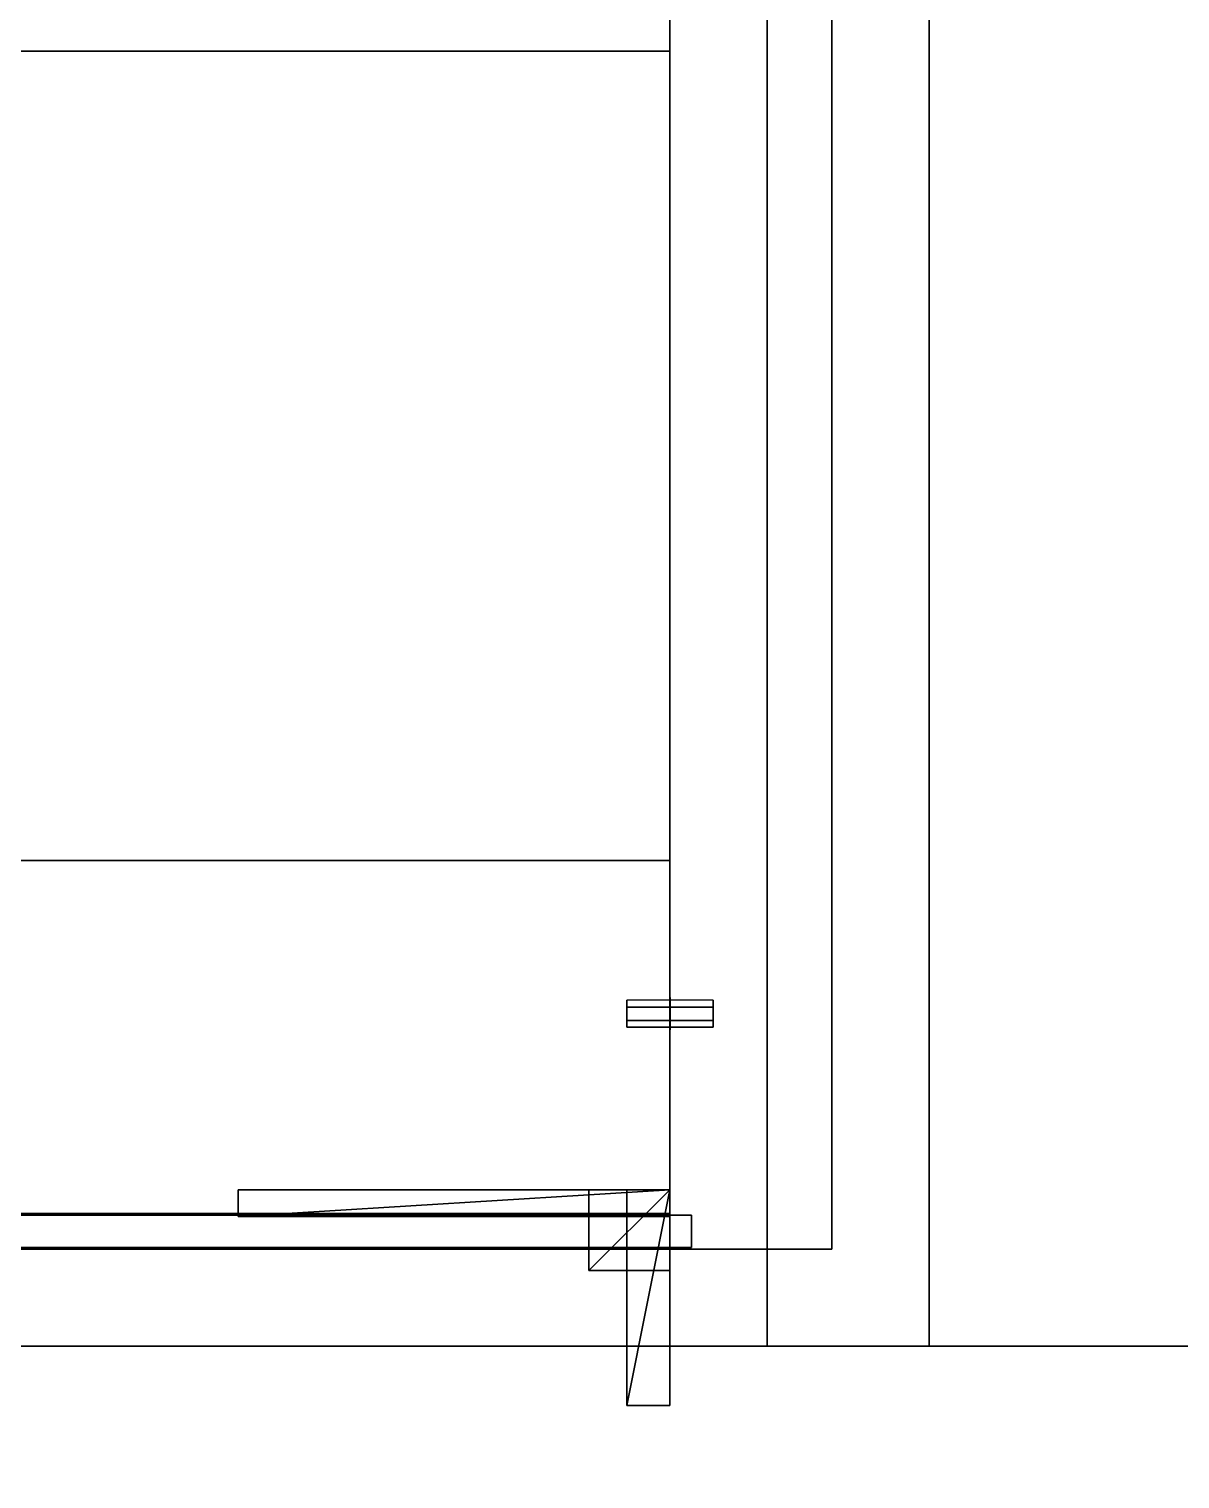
# Model space of a CAD drawing. Extents: x 0 to 5228, y -2725 to 0.
# Drawn here: x 3617.8 to 3831, y -2189.6 to -1920.9 of the extents above; entities that cross this region are included whole.
import ezdxf

# ---------------------------------------------------------------- set-up
doc = ezdxf.new("R2010")
doc.units = 0
for name, color, linetype in [('LAYER0', 7, 'CONTINUOUS'), ('LAYER1', 7, 'CONTINUOUS'), ('LAYER100', 253, 'CONTINUOUS'), ('LAYER101', 253, 'CONTINUOUS'), ('LAYER102', 253, 'CONTINUOUS'), ('LAYER103', 7, 'CONTINUOUS'), ('LAYER105', 254, 'CONTINUOUS'), ('LAYER390', 251, 'CONTINUOUS'), ('LAYER394', 7, 'CONTINUOUS'), ('LAYER395', 7, 'CONTINUOUS'), ('LAYER396', 7, 'CONTINUOUS'), ('LAYER405', 7, 'CONTINUOUS'), ('LAYER416', 7, 'CONTINUOUS'), ('LAYER417', 7, 'CONTINUOUS'), ('LAYER418', 7, 'CONTINUOUS'), ('LAYER419', 7, 'CONTINUOUS'), ('LAYER421', 2, 'CONTINUOUS'), ('LAYER422', 7, 'CONTINUOUS'), ('LAYER423', 253, 'CONTINUOUS'), ('LAYER424', 253, 'CONTINUOUS'), ('LAYER425', 253, 'CONTINUOUS'), ('LAYER426', 253, 'CONTINUOUS'), ('LAYER427', 253, 'CONTINUOUS'), ('LAYER428', 253, 'CONTINUOUS'), ('LAYER429', 7, 'CONTINUOUS'), ('LAYER430', 7, 'CONTINUOUS'), ('LAYER81', 7, 'CONTINUOUS'), ('LAYER847', 7, 'CONTINUOUS'), ('LAYER90', 7, 'CONTINUOUS'), ('LAYER91', 7, 'CONTINUOUS'), ('LAYER92', 7, 'CONTINUOUS'), ('LAYER93', 7, 'CONTINUOUS'), ('LAYER95', 2, 'CONTINUOUS'), ('LAYER96', 7, 'CONTINUOUS'), ('LAYER97', 253, 'CONTINUOUS'), ('LAYER98', 253, 'CONTINUOUS'), ('LAYER99', 253, 'CONTINUOUS')]:
    doc.layers.add(name, color=color, linetype=linetype)

msp = doc.modelspace()

# ---------------------------------------------------------------- linework, layer by layer
at = {"layer": 'LAYER0', "invisible_edges": 1}
for points in [[(5227.5, 0), (0, -2725.14), (0, 0), (5227.5, 0)], [(5227.5, -2725.14, 5), (0, 0, 5), (0, -2725.14, 5), (5227.5, -2725.14, 5)], [(0, 0, 5), (5227.5, -2725.14, 5), (5227.5, 0, 5), (0, 0, 5)], [(0, -2725.14), (5227.5, 0), (5227.5, -2725.14), (0, -2725.14)]]:
    msp.add_3dface(points, dxfattribs=at)
at = {"layer": 'LAYER1'}
for points, invisible_edges in [([(5077.5, -2165, 5), (2281.5, -2315, 5), (2281.5, -2165, 5), (5077.5, -2165, 5)], 1), ([(2281.5, -2315, 5), (5077.5, -2165, 5), (5227.5, -2315, 5), (2281.5, -2315, 5)], 3), ([(2281.5, -2165, 2523), (5077.5, -2165, 5), (2281.5, -2165, 5), (2281.5, -2165, 2523)], 1), ([(5077.5, -2165, 5), (2281.5, -2165, 2523), (5077.5, -2165, 2523), (5077.5, -2165, 5)], 1)]:
    msp.add_3dface(points, dxfattribs=dict(at, invisible_edges=invisible_edges))
at = {"layer": 'LAYER100'}
for points in [[(3721.5, -2136, 2418), (3721.5, -2151, 2418), (3721.5, -2136, 2433), (3721.5, -2136, 2418)], [(3721.5, -2136, 2433), (3721.5, -2151, 2418), (3721.5, -2151, 2433), (3721.5, -2136, 2433)], [(3721.5, -2136, 2433), (3721.5, -2151, 2433), (3736.5, -2136, 2433), (3721.5, -2136, 2433)], [(3736.5, -2136, 2433), (3721.5, -2151, 2433), (3736.5, -2151, 2433), (3736.5, -2136, 2433)], [(3721.5, -2136, 2433), (3736.5, -2136, 2433), (3721.5, -2136, 2418), (3721.5, -2136, 2433)], [(3721.5, -2136, 2418), (3736.5, -2136, 2433), (3736.5, -2136, 2418), (3721.5, -2136, 2418)], [(3721.5, -2136, 2418), (3736.5, -2136, 2418), (3721.5, -2151, 2418), (3721.5, -2136, 2418)], [(3721.5, -2151, 2418), (3736.5, -2136, 2418), (3736.5, -2151, 2418), (3721.5, -2151, 2418)], [(3736.5, -2136, 2433), (3736.5, -2151, 2433), (3736.5, -2136, 2418), (3736.5, -2136, 2433)], [(3736.5, -2136, 2418), (3736.5, -2151, 2433), (3736.5, -2151, 2418), (3736.5, -2136, 2418)], [(3721.5, -2151, 2418), (3736.5, -2151, 2418), (3721.5, -2151, 2433), (3721.5, -2151, 2418)], [(3721.5, -2151, 2433), (3736.5, -2151, 2418), (3736.5, -2151, 2433), (3721.5, -2151, 2433)]]:
    msp.add_3dface(points, dxfattribs=at)
at = {"layer": 'LAYER101'}
for points in [[(3728.5, -2136, 2425), (3728.5, -2176, 2425), (3728.5, -2136, 2433), (3728.5, -2136, 2425)], [(3728.5, -2136, 2433), (3728.5, -2176, 2425), (3728.5, -2176, 2433), (3728.5, -2136, 2433)], [(3728.5, -2136, 2433), (3728.5, -2176, 2433), (3736.5, -2136, 2433), (3728.5, -2136, 2433)], [(3736.5, -2136, 2433), (3728.5, -2176, 2433), (3736.5, -2176, 2433), (3736.5, -2136, 2433)], [(3728.5, -2136, 2433), (3736.5, -2136, 2433), (3728.5, -2136, 2425), (3728.5, -2136, 2433)], [(3728.5, -2136, 2425), (3736.5, -2136, 2433), (3736.5, -2136, 2425), (3728.5, -2136, 2425)], [(3728.5, -2136, 2425), (3736.5, -2136, 2425), (3728.5, -2176, 2425), (3728.5, -2136, 2425)], [(3728.5, -2176, 2425), (3736.5, -2136, 2425), (3736.5, -2176, 2425), (3728.5, -2176, 2425)], [(3736.5, -2136, 2433), (3736.5, -2176, 2433), (3736.5, -2136, 2425), (3736.5, -2136, 2433)], [(3736.5, -2136, 2425), (3736.5, -2176, 2433), (3736.5, -2176, 2425), (3736.5, -2136, 2425)], [(3728.5, -2176, 2425), (3736.5, -2176, 2425), (3728.5, -2176, 2433), (3728.5, -2176, 2425)], [(3728.5, -2176, 2433), (3736.5, -2176, 2425), (3736.5, -2176, 2433), (3728.5, -2176, 2433)]]:
    msp.add_3dface(points, dxfattribs=at)
at = {"layer": 'LAYER102'}
for points in [[(3656.5, -2136, 2417), (3656.5, -2141, 2417), (3656.5, -2136, 2433), (3656.5, -2136, 2417)], [(3656.5, -2136, 2433), (3656.5, -2141, 2417), (3656.5, -2141, 2433), (3656.5, -2136, 2433)], [(3656.5, -2136, 2433), (3656.5, -2141, 2433), (3736.5, -2136, 2433), (3656.5, -2136, 2433)], [(3736.5, -2136, 2433), (3656.5, -2141, 2433), (3736.5, -2141, 2433), (3736.5, -2136, 2433)], [(3656.5, -2136, 2433), (3736.5, -2136, 2433), (3656.5, -2136, 2417), (3656.5, -2136, 2433)], [(3656.5, -2136, 2417), (3736.5, -2136, 2433), (3736.5, -2136, 2417), (3656.5, -2136, 2417)], [(3656.5, -2136, 2417), (3736.5, -2136, 2417), (3656.5, -2141, 2417), (3656.5, -2136, 2417)], [(3656.5, -2141, 2417), (3736.5, -2136, 2417), (3736.5, -2141, 2417), (3656.5, -2141, 2417)], [(3736.5, -2136, 2433), (3736.5, -2141, 2433), (3736.5, -2136, 2417), (3736.5, -2136, 2433)], [(3736.5, -2136, 2417), (3736.5, -2141, 2433), (3736.5, -2141, 2417), (3736.5, -2136, 2417)], [(3656.5, -2141, 2417), (3736.5, -2141, 2417), (3656.5, -2141, 2433), (3656.5, -2141, 2417)], [(3656.5, -2141, 2433), (3736.5, -2141, 2417), (3736.5, -2141, 2433), (3656.5, -2141, 2433)]]:
    msp.add_3dface(points, dxfattribs=at)
at = {"layer": 'LAYER103', "invisible_edges": 1}
for points in [[(3072.5, -2140.4, 2051), (3736.5, -1835, 2051), (3736.5, -2140.4, 2051), (3072.5, -2140.4, 2051)], [(3736.5, -1835, 2051), (3072.5, -2140.4, 2051), (3072.5, -1835, 2051), (3736.5, -1835, 2051)], [(3072.5, -1835, 2069), (3736.5, -2140.4, 2069), (3736.5, -1835, 2069), (3072.5, -1835, 2069)], [(3736.5, -2140.4, 2069), (3072.5, -1835, 2069), (3072.5, -2140.4, 2069), (3736.5, -2140.4, 2069)], [(3736.5, -2140.4, 2069), (3736.5, -1835, 2051), (3736.5, -1835, 2069), (3736.5, -2140.4, 2069)], [(3736.5, -1835, 2051), (3736.5, -2140.4, 2069), (3736.5, -2140.4, 2051), (3736.5, -1835, 2051)], [(3736.5, -2140.4, 2069), (3072.5, -2140.4, 2051), (3736.5, -2140.4, 2051), (3736.5, -2140.4, 2069)], [(3072.5, -2140.4, 2051), (3736.5, -2140.4, 2069), (3072.5, -2140.4, 2069), (3072.5, -2140.4, 2051)]]:
    msp.add_3dface(points, dxfattribs=at)
at = {"layer": 'LAYER105'}
for points in [[(3728.5, -2100.9, 2048.5), (3728.5, -2105.9, 2048.5), (3728.5, -2104.65, 2050.665), (3728.5, -2102.15, 2050.665)], [(3728.5, -2100.9, 2048.5), (3728.5, -2102.15, 2046.335), (3728.5, -2104.65, 2046.335), (3728.5, -2105.9, 2048.5)], [(3736.45, -2106.4, 2048.5), (3736.45, -2100.4, 2048.5), (3736.45, -2101.9, 2051.098), (3736.45, -2104.9, 2051.098)], [(3736.45, -2106.4, 2048.5), (3736.45, -2100.4, 2048.5), (3736.45, -2101.9, 2045.902), (3736.45, -2104.9, 2045.902)], [(3736.55, -2106.4, 2048.5), (3736.55, -2100.4, 2048.5), (3736.55, -2101.9, 2051.098), (3736.55, -2104.9, 2051.098)], [(3736.55, -2106.4, 2048.5), (3736.55, -2100.4, 2048.5), (3736.55, -2101.9, 2045.902), (3736.55, -2104.9, 2045.902)], [(3744.5, -2100.9, 2048.5), (3744.5, -2105.9, 2048.5), (3744.5, -2104.65, 2050.665), (3744.5, -2102.15, 2050.665)], [(3744.5, -2100.9, 2048.5), (3744.5, -2102.15, 2046.335), (3744.5, -2104.65, 2046.335), (3744.5, -2105.9, 2048.5)]]:
    msp.add_3dface(points, dxfattribs=at)
at = {"layer": 'LAYER390', "invisible_edges": 1}
for points in [[(3784.5, -2165, 1645), (3054.5, -1815, 1645), (3054.5, -2165, 1645), (3784.5, -2165, 1645)], [(3054.5, -1815, 1645), (3784.5, -2165, 1645), (3784.5, -1815, 1645), (3054.5, -1815, 1645)], [(3784.5, -1815, 1627), (3054.5, -2165, 1627), (3054.5, -1815, 1627), (3784.5, -1815, 1627)], [(3054.5, -2165, 1627), (3784.5, -1815, 1627), (3784.5, -2165, 1627), (3054.5, -2165, 1627)], [(3784.5, -2165, 1645), (3784.5, -1815, 1627), (3784.5, -1815, 1645), (3784.5, -2165, 1645)], [(3784.5, -1815, 1627), (3784.5, -2165, 1645), (3784.5, -2165, 1627), (3784.5, -1815, 1627)], [(3054.5, -2165, 1627), (3784.5, -2165, 1645), (3054.5, -2165, 1645), (3054.5, -2165, 1627)], [(3784.5, -2165, 1645), (3054.5, -2165, 1627), (3784.5, -2165, 1627), (3784.5, -2165, 1645)]]:
    msp.add_3dface(points, dxfattribs=at)
at = {"layer": 'LAYER394'}
for points, invisible_edges in [([(3784.5, -1565, 885), (2281.5, -2165, 885), (2281.5, -1565, 885), (3784.5, -1565, 885)], 3), ([(2281.5, -2165, 885), (3784.5, -1565, 885), (3784.5, -2165, 885), (2281.5, -2165, 885)], 1), ([(2281.5, -1565, 940), (2281.5, -2165, 940), (3784.5, -2165, 940), (2281.5, -1565, 940)], 5), ([(2281.5, -1565, 940), (3784.5, -2165, 940), (3784.5, -1565, 940), (2281.5, -1565, 940)], 1), ([(3784.5, -1565, 885), (3784.5, -2165, 940), (3784.5, -2165, 885), (3784.5, -1565, 885)], 1), ([(3784.5, -2165, 940), (3784.5, -1565, 885), (3784.5, -1565, 940), (3784.5, -2165, 940)], 1), ([(3784.5, -2165, 940), (2281.5, -2165, 885), (3784.5, -2165, 885), (3784.5, -2165, 940)], 1), ([(2281.5, -2165, 885), (3784.5, -2165, 940), (2281.5, -2165, 940), (2281.5, -2165, 885)], 1)]:
    msp.add_3dface(points, dxfattribs=dict(at, invisible_edges=invisible_edges))
at = {"layer": 'LAYER395'}
for points, invisible_edges in [([(3784.5, -1565, 940), (3766.5, -2147, 940), (3766.5, -1565, 940), (3784.5, -1565, 940)], 1), ([(3784.5, -2165, 940), (3766.5, -2147, 940), (3784.5, -1565, 940), (3784.5, -2165, 940)], 3), ([(3766.5, -1565, 1040), (3766.5, -2147, 940), (3766.5, -2147, 1040), (3766.5, -1565, 1040)], 1), ([(3766.5, -2147, 940), (3766.5, -1565, 1040), (3766.5, -1565, 940), (3766.5, -2147, 940)], 1), ([(3766.5, -2147, 1040), (3784.5, -2165, 1040), (3766.5, -1565, 1040), (3766.5, -2147, 1040)], 3), ([(3766.5, -1565, 1040), (3784.5, -2165, 1040), (3784.5, -1565, 1040), (3766.5, -1565, 1040)], 1), ([(3784.5, -1565, 940), (3784.5, -2165, 1040), (3784.5, -2165, 940), (3784.5, -1565, 940)], 1), ([(3784.5, -2165, 1040), (3784.5, -1565, 940), (3784.5, -1565, 1040), (3784.5, -2165, 1040)], 1), ([(3766.5, -2147, 940), (2281.5, -2165, 940), (2281.5, -2147, 940), (3766.5, -2147, 940)], 1), ([(2281.5, -2165, 940), (3766.5, -2147, 940), (3784.5, -2165, 940), (2281.5, -2165, 940)], 3), ([(2281.5, -2147, 1040), (3766.5, -2147, 940), (2281.5, -2147, 940), (2281.5, -2147, 1040)], 1), ([(3766.5, -2147, 940), (2281.5, -2147, 1040), (3766.5, -2147, 1040), (3766.5, -2147, 940)], 1), ([(3784.5, -2165, 1040), (2281.5, -2147, 1040), (2281.5, -2165, 1040), (3784.5, -2165, 1040)], 1), ([(2281.5, -2147, 1040), (3784.5, -2165, 1040), (3766.5, -2147, 1040), (2281.5, -2147, 1040)], 3), ([(3784.5, -2165, 1040), (2281.5, -2165, 940), (3784.5, -2165, 940), (3784.5, -2165, 1040)], 1), ([(2281.5, -2165, 940), (3784.5, -2165, 1040), (2281.5, -2165, 1040), (2281.5, -2165, 940)], 1)]:
    msp.add_3dface(points, dxfattribs=dict(at, invisible_edges=invisible_edges))
at = {"layer": 'LAYER396', "invisible_edges": 1}
for points in [[(3907.5, -1565, 5), (3784.5, -2165, 5), (3784.5, -1565, 5), (3907.5, -1565, 5)], [(3784.5, -2165, 5), (3907.5, -1565, 5), (3907.5, -2165, 5), (3784.5, -2165, 5)], [(3784.5, -1565, 2523), (3784.5, -2165, 5), (3784.5, -2165, 2523), (3784.5, -1565, 2523)], [(3784.5, -2165, 5), (3784.5, -1565, 2523), (3784.5, -1565, 5), (3784.5, -2165, 5)], [(3907.5, -2165, 2523), (3784.5, -2165, 5), (3907.5, -2165, 5), (3907.5, -2165, 2523)], [(3784.5, -2165, 5), (3907.5, -2165, 2523), (3784.5, -2165, 2523), (3784.5, -2165, 5)]]:
    msp.add_3dface(points, dxfattribs=at)
at = {"layer": 'LAYER405', "invisible_edges": 1}
for points in [[(3072.5, -2165, 156), (3736.5, -1595, 156), (3736.5, -2165, 156), (3072.5, -2165, 156)], [(3736.5, -1595, 156), (3072.5, -2165, 156), (3072.5, -1595, 156), (3736.5, -1595, 156)], [(3072.5, -1595, 174), (3736.5, -2165, 174), (3736.5, -1595, 174), (3072.5, -1595, 174)], [(3736.5, -2165, 174), (3072.5, -1595, 174), (3072.5, -2165, 174), (3736.5, -2165, 174)], [(3736.5, -2165, 174), (3736.5, -1595, 156), (3736.5, -1595, 174), (3736.5, -2165, 174)], [(3736.5, -1595, 156), (3736.5, -2165, 174), (3736.5, -2165, 156), (3736.5, -1595, 156)], [(3736.5, -2165, 174), (3072.5, -2165, 156), (3736.5, -2165, 156), (3736.5, -2165, 174)], [(3072.5, -2165, 156), (3736.5, -2165, 174), (3072.5, -2165, 174), (3072.5, -2165, 156)]]:
    msp.add_3dface(points, dxfattribs=at)
at = {"layer": 'LAYER416', "invisible_edges": 1}
for points in [[(3736.5, -2075, 235), (3072.5, -1925, 235), (3072.5, -2075, 235), (3736.5, -2075, 235)], [(3072.5, -1925, 235), (3736.5, -2075, 235), (3736.5, -1925, 235), (3072.5, -1925, 235)], [(3736.5, -1925, 217), (3072.5, -1925, 235), (3736.5, -1925, 235), (3736.5, -1925, 217)], [(3072.5, -1925, 235), (3736.5, -1925, 217), (3072.5, -1925, 217), (3072.5, -1925, 235)], [(3736.5, -1925, 217), (3072.5, -2075, 217), (3072.5, -1925, 217), (3736.5, -1925, 217)], [(3072.5, -2075, 217), (3736.5, -1925, 217), (3736.5, -2075, 217), (3072.5, -2075, 217)], [(3736.5, -2075, 235), (3736.5, -1925, 217), (3736.5, -1925, 235), (3736.5, -2075, 235)], [(3736.5, -1925, 217), (3736.5, -2075, 235), (3736.5, -2075, 217), (3736.5, -1925, 217)], [(3072.5, -2075, 217), (3736.5, -2075, 235), (3072.5, -2075, 235), (3072.5, -2075, 217)], [(3736.5, -2075, 235), (3072.5, -2075, 217), (3736.5, -2075, 217), (3736.5, -2075, 235)]]:
    msp.add_3dface(points, dxfattribs=at)
at = {"layer": 'LAYER417', "invisible_edges": 1}
for points in [[(3736.5, -2075, 217), (3072.5, -1925, 217), (3072.5, -2075, 217), (3736.5, -2075, 217)], [(3072.5, -1925, 217), (3736.5, -2075, 217), (3736.5, -1925, 217), (3072.5, -1925, 217)], [(3736.5, -1925, 199), (3072.5, -1925, 217), (3736.5, -1925, 217), (3736.5, -1925, 199)], [(3072.5, -1925, 217), (3736.5, -1925, 199), (3072.5, -1925, 199), (3072.5, -1925, 217)], [(3736.5, -1925, 199), (3072.5, -2075, 199), (3072.5, -1925, 199), (3736.5, -1925, 199)], [(3072.5, -2075, 199), (3736.5, -1925, 199), (3736.5, -2075, 199), (3072.5, -2075, 199)], [(3736.5, -2075, 217), (3736.5, -1925, 199), (3736.5, -1925, 217), (3736.5, -2075, 217)], [(3736.5, -1925, 199), (3736.5, -2075, 217), (3736.5, -2075, 199), (3736.5, -1925, 199)], [(3072.5, -2075, 199), (3736.5, -2075, 217), (3072.5, -2075, 217), (3072.5, -2075, 199)], [(3736.5, -2075, 217), (3072.5, -2075, 199), (3736.5, -2075, 199), (3736.5, -2075, 217)]]:
    msp.add_3dface(points, dxfattribs=at)
at = {"layer": 'LAYER418', "invisible_edges": 1}
for points in [[(3736.5, -2075, 253), (3072.5, -1925, 253), (3072.5, -2075, 253), (3736.5, -2075, 253)], [(3072.5, -1925, 253), (3736.5, -2075, 253), (3736.5, -1925, 253), (3072.5, -1925, 253)], [(3736.5, -1925, 235), (3072.5, -1925, 253), (3736.5, -1925, 253), (3736.5, -1925, 235)], [(3072.5, -1925, 253), (3736.5, -1925, 235), (3072.5, -1925, 235), (3072.5, -1925, 253)], [(3736.5, -1925, 235), (3072.5, -2075, 235), (3072.5, -1925, 235), (3736.5, -1925, 235)], [(3072.5, -2075, 235), (3736.5, -1925, 235), (3736.5, -2075, 235), (3072.5, -2075, 235)], [(3736.5, -2075, 253), (3736.5, -1925, 235), (3736.5, -1925, 253), (3736.5, -2075, 253)], [(3736.5, -1925, 235), (3736.5, -2075, 253), (3736.5, -2075, 235), (3736.5, -1925, 235)], [(3072.5, -2075, 235), (3736.5, -2075, 253), (3072.5, -2075, 253), (3072.5, -2075, 235)], [(3736.5, -2075, 253), (3072.5, -2075, 235), (3736.5, -2075, 235), (3736.5, -2075, 253)]]:
    msp.add_3dface(points, dxfattribs=at)
at = {"layer": 'LAYER419', "invisible_edges": 1}
for points in [[(3736.5, -2165, 885), (3736.5, -1595, 155), (3736.5, -2165, 155), (3736.5, -2165, 885)], [(3736.5, -1595, 155), (3736.5, -2165, 885), (3736.5, -1595, 885), (3736.5, -1595, 155)], [(3754.5, -2165, 155), (3736.5, -1595, 155), (3754.5, -1595, 155), (3754.5, -2165, 155)], [(3736.5, -1595, 155), (3754.5, -2165, 155), (3736.5, -2165, 155), (3736.5, -1595, 155)], [(3736.5, -2165, 885), (3754.5, -1595, 885), (3736.5, -1595, 885), (3736.5, -2165, 885)], [(3754.5, -1595, 885), (3736.5, -2165, 885), (3754.5, -2165, 885), (3754.5, -1595, 885)], [(3754.5, -1595, 885), (3754.5, -2165, 155), (3754.5, -1595, 155), (3754.5, -1595, 885)], [(3754.5, -2165, 155), (3754.5, -1595, 885), (3754.5, -2165, 885), (3754.5, -2165, 155)], [(3754.5, -2165, 155), (3736.5, -2165, 885), (3736.5, -2165, 155), (3754.5, -2165, 155)], [(3736.5, -2165, 885), (3754.5, -2165, 155), (3754.5, -2165, 885), (3736.5, -2165, 885)]]:
    msp.add_3dface(points, dxfattribs=at)
at = {"layer": 'LAYER421'}
for points in [[(3656.5, -2136, 821), (3656.5, -2141, 821), (3656.5, -2136, 844), (3656.5, -2136, 821)], [(3656.5, -2136, 844), (3656.5, -2141, 821), (3656.5, -2141, 844), (3656.5, -2136, 844)], [(3656.5, -2136, 844), (3656.5, -2141, 844), (3736.5, -2136, 844), (3656.5, -2136, 844)], [(3736.5, -2136, 844), (3656.5, -2141, 844), (3736.5, -2141, 844), (3736.5, -2136, 844)], [(3656.5, -2136, 844), (3736.5, -2136, 844), (3656.5, -2136, 821), (3656.5, -2136, 844)], [(3656.5, -2136, 821), (3736.5, -2136, 844), (3736.5, -2136, 821), (3656.5, -2136, 821)], [(3656.5, -2136, 821), (3736.5, -2136, 821), (3656.5, -2141, 821), (3656.5, -2136, 821)], [(3656.5, -2141, 821), (3736.5, -2136, 821), (3736.5, -2141, 821), (3656.5, -2141, 821)], [(3736.5, -2136, 844), (3736.5, -2141, 844), (3736.5, -2136, 821), (3736.5, -2136, 844)], [(3736.5, -2136, 821), (3736.5, -2141, 844), (3736.5, -2141, 821), (3736.5, -2136, 821)], [(3656.5, -2141, 821), (3736.5, -2141, 821), (3656.5, -2141, 844), (3656.5, -2141, 821)], [(3656.5, -2141, 844), (3736.5, -2141, 821), (3736.5, -2141, 844), (3656.5, -2141, 844)]]:
    msp.add_3dface(points, dxfattribs=at)
at = {"layer": 'LAYER422', "invisible_edges": 1}
for points in [[(3736.5, -2136, 821), (3656.5, -2136, 844), (3736.5, -2136, 844), (3736.5, -2136, 821)], [(3656.5, -2136, 844), (3736.5, -2136, 821), (3656.5, -2136, 821), (3656.5, -2136, 844)], [(3736.5, -2141, 844), (3656.5, -2136, 844), (3656.5, -2141, 844), (3736.5, -2141, 844)], [(3656.5, -2136, 844), (3736.5, -2141, 844), (3736.5, -2136, 844), (3656.5, -2136, 844)], [(3656.5, -2141, 821), (3656.5, -2136, 844), (3656.5, -2136, 821), (3656.5, -2141, 821)], [(3656.5, -2136, 844), (3656.5, -2141, 821), (3656.5, -2141, 844), (3656.5, -2136, 844)], [(3736.5, -2136, 821), (3656.5, -2141, 821), (3656.5, -2136, 821), (3736.5, -2136, 821)], [(3656.5, -2141, 821), (3736.5, -2136, 821), (3736.5, -2141, 821), (3656.5, -2141, 821)], [(3736.5, -2141, 844), (3736.5, -2136, 821), (3736.5, -2136, 844), (3736.5, -2141, 844)], [(3736.5, -2136, 821), (3736.5, -2141, 844), (3736.5, -2141, 821), (3736.5, -2136, 821)], [(3656.5, -2141, 821), (3736.5, -2141, 844), (3656.5, -2141, 844), (3656.5, -2141, 821)], [(3736.5, -2141, 844), (3656.5, -2141, 821), (3736.5, -2141, 821), (3736.5, -2141, 844)]]:
    msp.add_3dface(points, dxfattribs=at)
at = {"layer": 'LAYER423'}
for points in [[(3721.5, -2136, 829), (3721.5, -2151, 829), (3721.5, -2136, 844), (3721.5, -2136, 829)], [(3721.5, -2136, 844), (3721.5, -2151, 829), (3721.5, -2151, 844), (3721.5, -2136, 844)], [(3721.5, -2136, 844), (3721.5, -2151, 844), (3736.5, -2136, 844), (3721.5, -2136, 844)], [(3736.5, -2136, 844), (3721.5, -2151, 844), (3736.5, -2151, 844), (3736.5, -2136, 844)], [(3721.5, -2136, 844), (3736.5, -2136, 844), (3721.5, -2136, 829), (3721.5, -2136, 844)], [(3721.5, -2136, 829), (3736.5, -2136, 844), (3736.5, -2136, 829), (3721.5, -2136, 829)], [(3721.5, -2136, 829), (3736.5, -2136, 829), (3721.5, -2151, 829), (3721.5, -2136, 829)], [(3721.5, -2151, 829), (3736.5, -2136, 829), (3736.5, -2151, 829), (3721.5, -2151, 829)], [(3736.5, -2136, 844), (3736.5, -2151, 844), (3736.5, -2136, 829), (3736.5, -2136, 844)], [(3736.5, -2136, 829), (3736.5, -2151, 844), (3736.5, -2151, 829), (3736.5, -2136, 829)], [(3721.5, -2151, 829), (3736.5, -2151, 829), (3721.5, -2151, 844), (3721.5, -2151, 829)], [(3721.5, -2151, 844), (3736.5, -2151, 829), (3736.5, -2151, 844), (3721.5, -2151, 844)]]:
    msp.add_3dface(points, dxfattribs=at)
at = {"layer": 'LAYER424'}
for points in [[(3721.5, -2136, 829), (3721.5, -2151, 829), (3721.5, -2136, 844), (3721.5, -2136, 829)], [(3721.5, -2136, 844), (3721.5, -2151, 829), (3721.5, -2151, 844), (3721.5, -2136, 844)], [(3721.5, -2136, 844), (3721.5, -2151, 844), (3736.5, -2136, 844), (3721.5, -2136, 844)], [(3736.5, -2136, 844), (3721.5, -2151, 844), (3736.5, -2151, 844), (3736.5, -2136, 844)], [(3721.5, -2136, 844), (3736.5, -2136, 844), (3721.5, -2136, 829), (3721.5, -2136, 844)], [(3721.5, -2136, 829), (3736.5, -2136, 844), (3736.5, -2136, 829), (3721.5, -2136, 829)], [(3721.5, -2136, 829), (3736.5, -2136, 829), (3721.5, -2151, 829), (3721.5, -2136, 829)], [(3721.5, -2151, 829), (3736.5, -2136, 829), (3736.5, -2151, 829), (3721.5, -2151, 829)], [(3736.5, -2136, 844), (3736.5, -2151, 844), (3736.5, -2136, 829), (3736.5, -2136, 844)], [(3736.5, -2136, 829), (3736.5, -2151, 844), (3736.5, -2151, 829), (3736.5, -2136, 829)], [(3721.5, -2151, 829), (3736.5, -2151, 829), (3721.5, -2151, 844), (3721.5, -2151, 829)], [(3721.5, -2151, 844), (3736.5, -2151, 829), (3736.5, -2151, 844), (3721.5, -2151, 844)]]:
    msp.add_3dface(points, dxfattribs=at)
at = {"layer": 'LAYER425'}
for points in [[(3721.5, -2136, 829), (3721.5, -2151, 829), (3721.5, -2136, 844), (3721.5, -2136, 829)], [(3721.5, -2136, 844), (3721.5, -2151, 829), (3721.5, -2151, 844), (3721.5, -2136, 844)], [(3721.5, -2136, 844), (3721.5, -2151, 844), (3736.5, -2136, 844), (3721.5, -2136, 844)], [(3736.5, -2136, 844), (3721.5, -2151, 844), (3736.5, -2151, 844), (3736.5, -2136, 844)], [(3721.5, -2136, 844), (3736.5, -2136, 844), (3721.5, -2136, 829), (3721.5, -2136, 844)], [(3721.5, -2136, 829), (3736.5, -2136, 844), (3736.5, -2136, 829), (3721.5, -2136, 829)], [(3721.5, -2136, 829), (3736.5, -2136, 829), (3721.5, -2151, 829), (3721.5, -2136, 829)], [(3721.5, -2151, 829), (3736.5, -2136, 829), (3736.5, -2151, 829), (3721.5, -2151, 829)], [(3736.5, -2136, 844), (3736.5, -2151, 844), (3736.5, -2136, 829), (3736.5, -2136, 844)], [(3736.5, -2136, 829), (3736.5, -2151, 844), (3736.5, -2151, 829), (3736.5, -2136, 829)], [(3721.5, -2151, 829), (3736.5, -2151, 829), (3721.5, -2151, 844), (3721.5, -2151, 829)], [(3721.5, -2151, 844), (3736.5, -2151, 829), (3736.5, -2151, 844), (3721.5, -2151, 844)]]:
    msp.add_3dface(points, dxfattribs=at)
at = {"layer": 'LAYER426'}
for points in [[(3721.5, -2136, 829), (3721.5, -2151, 829), (3721.5, -2136, 844), (3721.5, -2136, 829)], [(3721.5, -2136, 844), (3721.5, -2151, 829), (3721.5, -2151, 844), (3721.5, -2136, 844)], [(3721.5, -2136, 844), (3721.5, -2151, 844), (3736.5, -2136, 844), (3721.5, -2136, 844)], [(3736.5, -2136, 844), (3721.5, -2151, 844), (3736.5, -2151, 844), (3736.5, -2136, 844)], [(3721.5, -2136, 844), (3736.5, -2136, 844), (3721.5, -2136, 829), (3721.5, -2136, 844)], [(3721.5, -2136, 829), (3736.5, -2136, 844), (3736.5, -2136, 829), (3721.5, -2136, 829)], [(3721.5, -2136, 829), (3736.5, -2136, 829), (3721.5, -2151, 829), (3721.5, -2136, 829)], [(3721.5, -2151, 829), (3736.5, -2136, 829), (3736.5, -2151, 829), (3721.5, -2151, 829)], [(3736.5, -2136, 844), (3736.5, -2151, 844), (3736.5, -2136, 829), (3736.5, -2136, 844)], [(3736.5, -2136, 829), (3736.5, -2151, 844), (3736.5, -2151, 829), (3736.5, -2136, 829)], [(3721.5, -2151, 829), (3736.5, -2151, 829), (3721.5, -2151, 844), (3721.5, -2151, 829)], [(3721.5, -2151, 844), (3736.5, -2151, 829), (3736.5, -2151, 844), (3721.5, -2151, 844)]]:
    msp.add_3dface(points, dxfattribs=at)
at = {"layer": 'LAYER427'}
for points in [[(3728.5, -2136, 836), (3728.5, -2176, 836), (3728.5, -2136, 844), (3728.5, -2136, 836)], [(3728.5, -2136, 844), (3728.5, -2176, 836), (3728.5, -2176, 844), (3728.5, -2136, 844)], [(3728.5, -2136, 844), (3728.5, -2176, 844), (3736.5, -2136, 844), (3728.5, -2136, 844)], [(3736.5, -2136, 844), (3728.5, -2176, 844), (3736.5, -2176, 844), (3736.5, -2136, 844)], [(3728.5, -2136, 844), (3736.5, -2136, 844), (3728.5, -2136, 836), (3728.5, -2136, 844)], [(3728.5, -2136, 836), (3736.5, -2136, 844), (3736.5, -2136, 836), (3728.5, -2136, 836)], [(3728.5, -2136, 836), (3736.5, -2136, 836), (3728.5, -2176, 836), (3728.5, -2136, 836)], [(3728.5, -2176, 836), (3736.5, -2136, 836), (3736.5, -2176, 836), (3728.5, -2176, 836)], [(3736.5, -2136, 844), (3736.5, -2176, 844), (3736.5, -2136, 836), (3736.5, -2136, 844)], [(3736.5, -2136, 836), (3736.5, -2176, 844), (3736.5, -2176, 836), (3736.5, -2136, 836)], [(3728.5, -2176, 836), (3736.5, -2176, 836), (3728.5, -2176, 844), (3728.5, -2176, 836)], [(3728.5, -2176, 844), (3736.5, -2176, 836), (3736.5, -2176, 844), (3728.5, -2176, 844)]]:
    msp.add_3dface(points, dxfattribs=at)
at = {"layer": 'LAYER428'}
for points in [[(3656.5, -2136, 828), (3656.5, -2141, 828), (3656.5, -2136, 844), (3656.5, -2136, 828)], [(3656.5, -2136, 844), (3656.5, -2141, 828), (3656.5, -2141, 844), (3656.5, -2136, 844)], [(3656.5, -2136, 844), (3656.5, -2141, 844), (3736.5, -2136, 844), (3656.5, -2136, 844)], [(3736.5, -2136, 844), (3656.5, -2141, 844), (3736.5, -2141, 844), (3736.5, -2136, 844)], [(3656.5, -2136, 844), (3736.5, -2136, 844), (3656.5, -2136, 828), (3656.5, -2136, 844)], [(3656.5, -2136, 828), (3736.5, -2136, 844), (3736.5, -2136, 828), (3656.5, -2136, 828)], [(3656.5, -2136, 828), (3736.5, -2136, 828), (3656.5, -2141, 828), (3656.5, -2136, 828)], [(3656.5, -2141, 828), (3736.5, -2136, 828), (3736.5, -2141, 828), (3656.5, -2141, 828)], [(3736.5, -2136, 844), (3736.5, -2141, 844), (3736.5, -2136, 828), (3736.5, -2136, 844)], [(3736.5, -2136, 828), (3736.5, -2141, 844), (3736.5, -2141, 828), (3736.5, -2136, 828)], [(3656.5, -2141, 828), (3736.5, -2141, 828), (3656.5, -2141, 844), (3656.5, -2141, 828)], [(3656.5, -2141, 844), (3736.5, -2141, 828), (3736.5, -2141, 844), (3656.5, -2141, 844)]]:
    msp.add_3dface(points, dxfattribs=at)
at = {"layer": 'LAYER429', "invisible_edges": 1}
for points in [[(3740.5, -2140.7, 884.5), (3068.5, -2146.7, 884.5), (3740.5, -2146.7, 884.5), (3740.5, -2140.7, 884.5)], [(3068.5, -2146.7, 884.5), (3740.5, -2140.7, 884.5), (3068.5, -2140.7, 884.5), (3068.5, -2146.7, 884.5)], [(3068.5, -2140.7, 170), (3740.5, -2146.7, 170), (3068.5, -2146.7, 170), (3068.5, -2140.7, 170)], [(3740.5, -2146.7, 170), (3068.5, -2140.7, 170), (3740.5, -2140.7, 170), (3740.5, -2146.7, 170)], [(3740.5, -2140.7, 884.5), (3068.5, -2140.7, 170), (3068.5, -2140.7, 884.5), (3740.5, -2140.7, 884.5)], [(3068.5, -2140.7, 170), (3740.5, -2140.7, 884.5), (3740.5, -2140.7, 170), (3068.5, -2140.7, 170)], [(3740.5, -2146.7, 170), (3740.5, -2140.7, 884.5), (3740.5, -2146.7, 884.5), (3740.5, -2146.7, 170)], [(3740.5, -2140.7, 884.5), (3740.5, -2146.7, 170), (3740.5, -2140.7, 170), (3740.5, -2140.7, 884.5)], [(3740.5, -2146.7, 170), (3068.5, -2146.7, 884.5), (3068.5, -2146.7, 170), (3740.5, -2146.7, 170)], [(3068.5, -2146.7, 884.5), (3740.5, -2146.7, 170), (3740.5, -2146.7, 884.5), (3068.5, -2146.7, 884.5)]]:
    msp.add_3dface(points, dxfattribs=at)
at = {"layer": 'LAYER430', "invisible_edges": 1}
for points in [[(3736.5, -2147, 884.5), (3072.5, -2165, 884.5), (3736.5, -2165, 884.5), (3736.5, -2147, 884.5)], [(3072.5, -2165, 884.5), (3736.5, -2147, 884.5), (3072.5, -2147, 884.5), (3072.5, -2165, 884.5)], [(3072.5, -2147, 764.5), (3736.5, -2165, 764.5), (3072.5, -2165, 764.5), (3072.5, -2147, 764.5)], [(3736.5, -2165, 764.5), (3072.5, -2147, 764.5), (3736.5, -2147, 764.5), (3736.5, -2165, 764.5)], [(3736.5, -2147, 884.5), (3072.5, -2147, 764.5), (3072.5, -2147, 884.5), (3736.5, -2147, 884.5)], [(3072.5, -2147, 764.5), (3736.5, -2147, 884.5), (3736.5, -2147, 764.5), (3072.5, -2147, 764.5)], [(3736.5, -2165, 764.5), (3736.5, -2147, 884.5), (3736.5, -2165, 884.5), (3736.5, -2165, 764.5)], [(3736.5, -2147, 884.5), (3736.5, -2165, 764.5), (3736.5, -2147, 764.5), (3736.5, -2147, 884.5)], [(3736.5, -2165, 764.5), (3072.5, -2165, 884.5), (3072.5, -2165, 764.5), (3736.5, -2165, 764.5)], [(3072.5, -2165, 884.5), (3736.5, -2165, 764.5), (3736.5, -2165, 884.5), (3072.5, -2165, 884.5)]]:
    msp.add_3dface(points, dxfattribs=at)
at = {"layer": 'LAYER81', "invisible_edges": 1}
for points in [[(3072.5, -2147, 2336), (3736.5, -2165, 2336), (3072.5, -2165, 2336), (3072.5, -2147, 2336)], [(3736.5, -2165, 2336), (3072.5, -2147, 2336), (3736.5, -2147, 2336), (3736.5, -2165, 2336)], [(3736.5, -2147, 2456), (3072.5, -2165, 2456), (3736.5, -2165, 2456), (3736.5, -2147, 2456)], [(3072.5, -2165, 2456), (3736.5, -2147, 2456), (3072.5, -2147, 2456), (3072.5, -2165, 2456)], [(3072.5, -2147, 2336), (3736.5, -2147, 2456), (3736.5, -2147, 2336), (3072.5, -2147, 2336)], [(3736.5, -2147, 2456), (3072.5, -2147, 2336), (3072.5, -2147, 2456), (3736.5, -2147, 2456)], [(3736.5, -2147, 2456), (3736.5, -2165, 2336), (3736.5, -2147, 2336), (3736.5, -2147, 2456)], [(3736.5, -2165, 2336), (3736.5, -2147, 2456), (3736.5, -2165, 2456), (3736.5, -2165, 2336)], [(3072.5, -2165, 2456), (3736.5, -2165, 2336), (3736.5, -2165, 2456), (3072.5, -2165, 2456)], [(3736.5, -2165, 2336), (3072.5, -2165, 2456), (3072.5, -2165, 2336), (3736.5, -2165, 2336)]]:
    msp.add_3dface(points, dxfattribs=at)
at = {"layer": 'LAYER847'}
for points, invisible_edges in [([(3784.5, -2165, 5), (2085.5, -1897, 5), (2324.5, -1615, 5), (3784.5, -2165, 5)], 5), ([(2085.5, -1897, 155), (3784.5, -2165, 155), (2324.5, -1615, 155), (2085.5, -1897, 155)], 3), ([(3784.5, -2165, 5), (2324.5, -1615, 5), (3784.5, -1615, 5), (3784.5, -2165, 5)], 1), ([(2324.5, -1615, 155), (3784.5, -2165, 155), (3784.5, -1615, 155), (2324.5, -1615, 155)], 1), ([(3784.5, -1615, 5), (3784.5, -2165, 155), (3784.5, -2165, 5), (3784.5, -1615, 5)], 1), ([(3784.5, -2165, 155), (3784.5, -1615, 5), (3784.5, -1615, 155), (3784.5, -2165, 155)], 1), ([(1005.5, -2165, 5), (2085.5, -1897, 5), (3784.5, -2165, 5), (1005.5, -2165, 5)], 3), ([(3784.5, -2165, 155), (1005.5, -1897, 155), (1005.5, -2165, 155), (3784.5, -2165, 155)], 1), ([(1005.5, -1897, 155), (3784.5, -2165, 155), (2085.5, -1897, 155), (1005.5, -1897, 155)], 3), ([(3784.5, -2165, 155), (1005.5, -2165, 5), (3784.5, -2165, 5), (3784.5, -2165, 155)], 1), ([(1005.5, -2165, 5), (3784.5, -2165, 155), (1005.5, -2165, 155), (1005.5, -2165, 5)], 1)]:
    msp.add_3dface(points, dxfattribs=dict(at, invisible_edges=invisible_edges))
at = {"layer": 'LAYER90', "invisible_edges": 1}
for points in [[(3736.5, -2165, 2474), (3072.5, -1815, 2474), (3072.5, -2165, 2474), (3736.5, -2165, 2474)], [(3072.5, -1815, 2474), (3736.5, -2165, 2474), (3736.5, -1815, 2474), (3072.5, -1815, 2474)], [(3736.5, -1815, 2456), (3072.5, -2165, 2456), (3072.5, -1815, 2456), (3736.5, -1815, 2456)], [(3072.5, -2165, 2456), (3736.5, -1815, 2456), (3736.5, -2165, 2456), (3072.5, -2165, 2456)], [(3736.5, -2165, 2474), (3736.5, -1815, 2456), (3736.5, -1815, 2474), (3736.5, -2165, 2474)], [(3736.5, -1815, 2456), (3736.5, -2165, 2474), (3736.5, -2165, 2456), (3736.5, -1815, 2456)], [(3072.5, -2165, 2456), (3736.5, -2165, 2474), (3072.5, -2165, 2474), (3072.5, -2165, 2456)], [(3736.5, -2165, 2474), (3072.5, -2165, 2456), (3736.5, -2165, 2456), (3736.5, -2165, 2474)]]:
    msp.add_3dface(points, dxfattribs=at)
at = {"layer": 'LAYER91', "invisible_edges": 1}
for points in [[(3072.5, -2165, 1646), (3736.5, -1815, 1646), (3736.5, -2165, 1646), (3072.5, -2165, 1646)], [(3736.5, -1815, 1646), (3072.5, -2165, 1646), (3072.5, -1815, 1646), (3736.5, -1815, 1646)], [(3072.5, -1815, 1664), (3736.5, -2165, 1664), (3736.5, -1815, 1664), (3072.5, -1815, 1664)], [(3736.5, -2165, 1664), (3072.5, -1815, 1664), (3072.5, -2165, 1664), (3736.5, -2165, 1664)], [(3736.5, -2165, 1664), (3736.5, -1815, 1646), (3736.5, -1815, 1664), (3736.5, -2165, 1664)], [(3736.5, -1815, 1646), (3736.5, -2165, 1664), (3736.5, -2165, 1646), (3736.5, -1815, 1646)], [(3736.5, -2165, 1664), (3072.5, -2165, 1646), (3736.5, -2165, 1646), (3736.5, -2165, 1664)], [(3072.5, -2165, 1646), (3736.5, -2165, 1664), (3072.5, -2165, 1664), (3072.5, -2165, 1646)]]:
    msp.add_3dface(points, dxfattribs=at)
at = {"layer": 'LAYER92', "invisible_edges": 1}
for points in [[(3740.5, -2140.7, 2460), (3068.5, -2146.7, 2460), (3740.5, -2146.7, 2460), (3740.5, -2140.7, 2460)], [(3068.5, -2146.7, 2460), (3740.5, -2140.7, 2460), (3068.5, -2140.7, 2460), (3068.5, -2146.7, 2460)], [(3068.5, -2140.7, 1660), (3740.5, -2146.7, 1660), (3068.5, -2146.7, 1660), (3068.5, -2140.7, 1660)], [(3740.5, -2146.7, 1660), (3068.5, -2140.7, 1660), (3740.5, -2140.7, 1660), (3740.5, -2146.7, 1660)], [(3740.5, -2140.7, 2460), (3068.5, -2140.7, 1660), (3068.5, -2140.7, 2460), (3740.5, -2140.7, 2460)], [(3068.5, -2140.7, 1660), (3740.5, -2140.7, 2460), (3740.5, -2140.7, 1660), (3068.5, -2140.7, 1660)], [(3740.5, -2146.7, 1660), (3740.5, -2140.7, 2460), (3740.5, -2146.7, 2460), (3740.5, -2146.7, 1660)], [(3740.5, -2140.7, 2460), (3740.5, -2146.7, 1660), (3740.5, -2140.7, 1660), (3740.5, -2140.7, 2460)], [(3740.5, -2146.7, 1660), (3068.5, -2146.7, 2460), (3068.5, -2146.7, 1660), (3740.5, -2146.7, 1660)], [(3068.5, -2146.7, 2460), (3740.5, -2146.7, 1660), (3740.5, -2146.7, 2460), (3068.5, -2146.7, 2460)]]:
    msp.add_3dface(points, dxfattribs=at)
at = {"layer": 'LAYER93', "invisible_edges": 1}
for points in [[(3736.5, -2165, 2475), (3736.5, -1815, 1645), (3736.5, -2165, 1645), (3736.5, -2165, 2475)], [(3736.5, -1815, 1645), (3736.5, -2165, 2475), (3736.5, -1815, 2475), (3736.5, -1815, 1645)], [(3754.5, -2165, 1645), (3736.5, -1815, 1645), (3754.5, -1815, 1645), (3754.5, -2165, 1645)], [(3736.5, -1815, 1645), (3754.5, -2165, 1645), (3736.5, -2165, 1645), (3736.5, -1815, 1645)], [(3736.5, -2165, 2475), (3754.5, -1815, 2475), (3736.5, -1815, 2475), (3736.5, -2165, 2475)], [(3754.5, -1815, 2475), (3736.5, -2165, 2475), (3754.5, -2165, 2475), (3754.5, -1815, 2475)], [(3754.5, -1815, 2475), (3754.5, -2165, 1645), (3754.5, -1815, 1645), (3754.5, -1815, 2475)], [(3754.5, -2165, 1645), (3754.5, -1815, 2475), (3754.5, -2165, 2475), (3754.5, -2165, 1645)], [(3754.5, -2165, 1645), (3736.5, -2165, 2475), (3736.5, -2165, 1645), (3754.5, -2165, 1645)], [(3736.5, -2165, 2475), (3754.5, -2165, 1645), (3754.5, -2165, 2475), (3736.5, -2165, 2475)]]:
    msp.add_3dface(points, dxfattribs=at)
at = {"layer": 'LAYER95'}
for points in [[(3656.5, -2136, 2410), (3656.5, -2141, 2410), (3656.5, -2136, 2433), (3656.5, -2136, 2410)], [(3656.5, -2136, 2433), (3656.5, -2141, 2410), (3656.5, -2141, 2433), (3656.5, -2136, 2433)], [(3656.5, -2136, 2433), (3656.5, -2141, 2433), (3736.5, -2136, 2433), (3656.5, -2136, 2433)], [(3736.5, -2136, 2433), (3656.5, -2141, 2433), (3736.5, -2141, 2433), (3736.5, -2136, 2433)], [(3656.5, -2136, 2433), (3736.5, -2136, 2433), (3656.5, -2136, 2410), (3656.5, -2136, 2433)], [(3656.5, -2136, 2410), (3736.5, -2136, 2433), (3736.5, -2136, 2410), (3656.5, -2136, 2410)], [(3656.5, -2136, 2410), (3736.5, -2136, 2410), (3656.5, -2141, 2410), (3656.5, -2136, 2410)], [(3656.5, -2141, 2410), (3736.5, -2136, 2410), (3736.5, -2141, 2410), (3656.5, -2141, 2410)], [(3736.5, -2136, 2433), (3736.5, -2141, 2433), (3736.5, -2136, 2410), (3736.5, -2136, 2433)], [(3736.5, -2136, 2410), (3736.5, -2141, 2433), (3736.5, -2141, 2410), (3736.5, -2136, 2410)], [(3656.5, -2141, 2410), (3736.5, -2141, 2410), (3656.5, -2141, 2433), (3656.5, -2141, 2410)], [(3656.5, -2141, 2433), (3736.5, -2141, 2410), (3736.5, -2141, 2433), (3656.5, -2141, 2433)]]:
    msp.add_3dface(points, dxfattribs=at)
at = {"layer": 'LAYER96', "invisible_edges": 1}
for points in [[(3736.5, -2136, 2410), (3656.5, -2136, 2433), (3736.5, -2136, 2433), (3736.5, -2136, 2410)], [(3656.5, -2136, 2433), (3736.5, -2136, 2410), (3656.5, -2136, 2410), (3656.5, -2136, 2433)], [(3736.5, -2141, 2433), (3656.5, -2136, 2433), (3656.5, -2141, 2433), (3736.5, -2141, 2433)], [(3656.5, -2136, 2433), (3736.5, -2141, 2433), (3736.5, -2136, 2433), (3656.5, -2136, 2433)], [(3656.5, -2141, 2410), (3656.5, -2136, 2433), (3656.5, -2136, 2410), (3656.5, -2141, 2410)], [(3656.5, -2136, 2433), (3656.5, -2141, 2410), (3656.5, -2141, 2433), (3656.5, -2136, 2433)], [(3736.5, -2136, 2410), (3656.5, -2141, 2410), (3656.5, -2136, 2410), (3736.5, -2136, 2410)], [(3656.5, -2141, 2410), (3736.5, -2136, 2410), (3736.5, -2141, 2410), (3656.5, -2141, 2410)], [(3736.5, -2141, 2433), (3736.5, -2136, 2410), (3736.5, -2136, 2433), (3736.5, -2141, 2433)], [(3736.5, -2136, 2410), (3736.5, -2141, 2433), (3736.5, -2141, 2410), (3736.5, -2136, 2410)], [(3656.5, -2141, 2410), (3736.5, -2141, 2433), (3656.5, -2141, 2433), (3656.5, -2141, 2410)], [(3736.5, -2141, 2433), (3656.5, -2141, 2410), (3736.5, -2141, 2410), (3736.5, -2141, 2433)]]:
    msp.add_3dface(points, dxfattribs=at)
at = {"layer": 'LAYER97'}
for points in [[(3721.5, -2136, 2418), (3721.5, -2151, 2418), (3721.5, -2136, 2433), (3721.5, -2136, 2418)], [(3721.5, -2136, 2433), (3721.5, -2151, 2418), (3721.5, -2151, 2433), (3721.5, -2136, 2433)], [(3721.5, -2136, 2433), (3721.5, -2151, 2433), (3736.5, -2136, 2433), (3721.5, -2136, 2433)], [(3736.5, -2136, 2433), (3721.5, -2151, 2433), (3736.5, -2151, 2433), (3736.5, -2136, 2433)], [(3721.5, -2136, 2433), (3736.5, -2136, 2433), (3721.5, -2136, 2418), (3721.5, -2136, 2433)], [(3721.5, -2136, 2418), (3736.5, -2136, 2433), (3736.5, -2136, 2418), (3721.5, -2136, 2418)], [(3721.5, -2136, 2418), (3736.5, -2136, 2418), (3721.5, -2151, 2418), (3721.5, -2136, 2418)], [(3721.5, -2151, 2418), (3736.5, -2136, 2418), (3736.5, -2151, 2418), (3721.5, -2151, 2418)], [(3736.5, -2136, 2433), (3736.5, -2151, 2433), (3736.5, -2136, 2418), (3736.5, -2136, 2433)], [(3736.5, -2136, 2418), (3736.5, -2151, 2433), (3736.5, -2151, 2418), (3736.5, -2136, 2418)], [(3721.5, -2151, 2418), (3736.5, -2151, 2418), (3721.5, -2151, 2433), (3721.5, -2151, 2418)], [(3721.5, -2151, 2433), (3736.5, -2151, 2418), (3736.5, -2151, 2433), (3721.5, -2151, 2433)]]:
    msp.add_3dface(points, dxfattribs=at)
at = {"layer": 'LAYER98'}
for points in [[(3721.5, -2136, 2418), (3721.5, -2151, 2418), (3721.5, -2136, 2433), (3721.5, -2136, 2418)], [(3721.5, -2136, 2433), (3721.5, -2151, 2418), (3721.5, -2151, 2433), (3721.5, -2136, 2433)], [(3721.5, -2136, 2433), (3721.5, -2151, 2433), (3736.5, -2136, 2433), (3721.5, -2136, 2433)], [(3736.5, -2136, 2433), (3721.5, -2151, 2433), (3736.5, -2151, 2433), (3736.5, -2136, 2433)], [(3721.5, -2136, 2433), (3736.5, -2136, 2433), (3721.5, -2136, 2418), (3721.5, -2136, 2433)], [(3721.5, -2136, 2418), (3736.5, -2136, 2433), (3736.5, -2136, 2418), (3721.5, -2136, 2418)], [(3721.5, -2136, 2418), (3736.5, -2136, 2418), (3721.5, -2151, 2418), (3721.5, -2136, 2418)], [(3721.5, -2151, 2418), (3736.5, -2136, 2418), (3736.5, -2151, 2418), (3721.5, -2151, 2418)], [(3736.5, -2136, 2433), (3736.5, -2151, 2433), (3736.5, -2136, 2418), (3736.5, -2136, 2433)], [(3736.5, -2136, 2418), (3736.5, -2151, 2433), (3736.5, -2151, 2418), (3736.5, -2136, 2418)], [(3721.5, -2151, 2418), (3736.5, -2151, 2418), (3721.5, -2151, 2433), (3721.5, -2151, 2418)], [(3721.5, -2151, 2433), (3736.5, -2151, 2418), (3736.5, -2151, 2433), (3721.5, -2151, 2433)]]:
    msp.add_3dface(points, dxfattribs=at)
at = {"layer": 'LAYER99'}
for points in [[(3721.5, -2136, 2418), (3721.5, -2151, 2418), (3721.5, -2136, 2433), (3721.5, -2136, 2418)], [(3721.5, -2136, 2433), (3721.5, -2151, 2418), (3721.5, -2151, 2433), (3721.5, -2136, 2433)], [(3721.5, -2136, 2433), (3721.5, -2151, 2433), (3736.5, -2136, 2433), (3721.5, -2136, 2433)], [(3736.5, -2136, 2433), (3721.5, -2151, 2433), (3736.5, -2151, 2433), (3736.5, -2136, 2433)], [(3721.5, -2136, 2433), (3736.5, -2136, 2433), (3721.5, -2136, 2418), (3721.5, -2136, 2433)], [(3721.5, -2136, 2418), (3736.5, -2136, 2433), (3736.5, -2136, 2418), (3721.5, -2136, 2418)], [(3721.5, -2136, 2418), (3736.5, -2136, 2418), (3721.5, -2151, 2418), (3721.5, -2136, 2418)], [(3721.5, -2151, 2418), (3736.5, -2136, 2418), (3736.5, -2151, 2418), (3721.5, -2151, 2418)], [(3736.5, -2136, 2433), (3736.5, -2151, 2433), (3736.5, -2136, 2418), (3736.5, -2136, 2433)], [(3736.5, -2136, 2418), (3736.5, -2151, 2433), (3736.5, -2151, 2418), (3736.5, -2136, 2418)], [(3721.5, -2151, 2418), (3736.5, -2151, 2418), (3721.5, -2151, 2433), (3721.5, -2151, 2418)], [(3721.5, -2151, 2433), (3736.5, -2151, 2418), (3736.5, -2151, 2433), (3721.5, -2151, 2433)]]:
    msp.add_3dface(points, dxfattribs=at)

# ---------------------------------------------------------------- meshes
at = {"layer": 'LAYER1'}
mesh = msp.add_polymesh((6, 2), dxfattribs=at)
for k, corner in enumerate([(4927.5, -150, 2523), (977.5, -150, 2523), (4927.5, -330, 2523), (4927.5, -150, 2523), (5077.5, -330, 2523), (4927.5, -330, 2523), (5077.5, -2165, 2523), (5077.5, -330, 2523), (2281.5, -2165, 2523), (5077.5, -2165, 2523), (2281.5, -2315, 2523), (5227.5, -2315, 2523)]):
    mesh.set_mesh_vertex(divmod(k, 2), corner)
at = {"layer": 'LAYER105'}
mesh = msp.add_polymesh((2, 6), dxfattribs=dict(at, n_close=True))
for k, corner in enumerate([(3728.5, -2100.9, 2048.5), (3728.5, -2102.15, 2050.665), (3728.5, -2104.65, 2050.665), (3728.5, -2105.9, 2048.5), (3728.5, -2104.65, 2046.335), (3728.5, -2102.15, 2046.335), (3744.5, -2100.9, 2048.5), (3744.5, -2102.15, 2050.665), (3744.5, -2104.65, 2050.665), (3744.5, -2105.9, 2048.5), (3744.5, -2104.65, 2046.335), (3744.5, -2102.15, 2046.335)]):
    mesh.set_mesh_vertex(divmod(k, 6), corner)
mesh = msp.add_polymesh((2, 6), dxfattribs=dict(at, n_close=True))
for k, corner in enumerate([(3736.45, -2100.4, 2048.5), (3736.45, -2101.9, 2051.098), (3736.45, -2104.9, 2051.098), (3736.45, -2106.4, 2048.5), (3736.45, -2104.9, 2045.902), (3736.45, -2101.9, 2045.902), (3736.55, -2100.4, 2048.5), (3736.55, -2101.9, 2051.098), (3736.55, -2104.9, 2051.098), (3736.55, -2106.4, 2048.5), (3736.55, -2104.9, 2045.902), (3736.55, -2101.9, 2045.902)]):
    mesh.set_mesh_vertex(divmod(k, 6), corner)
at = {"layer": 'LAYER396'}
mesh = msp.add_polymesh((2, 2), dxfattribs=at)
for k, corner in enumerate([(3907.5, -1565, 2523), (3907.5, -2165, 2523), (3784.5, -1565, 2523), (3784.5, -2165, 2523)]):
    mesh.set_mesh_vertex(divmod(k, 2), corner)

doc.saveas('drawing.dxf')
